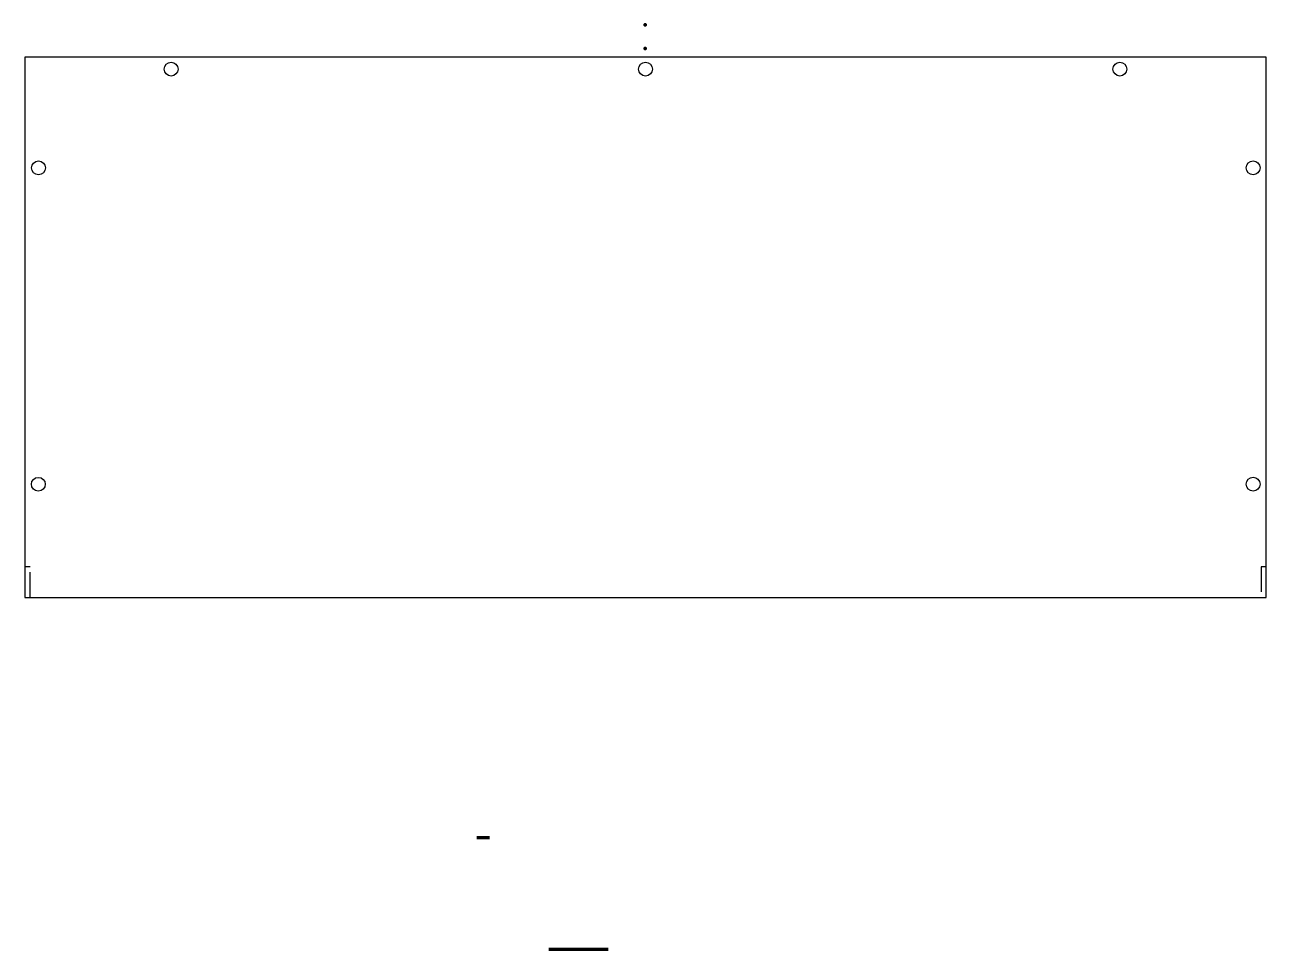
# Model space of a CAD drawing. Header units: millimetres. Extents: x 83 to 397, y 123 to 357.
import ezdxf

# ---------------------------------------------------------------- set-up
doc = ezdxf.new("R2010")
doc.units = ezdxf.units.MM
doc.linetypes.add('HIDDEN', pattern=[9.525, 6.35, -3.175])
doc.layers.get('0').update_dxf_attribs({"color": 253, "lineweight": 70, "true_color": 0x8faf8f})
doc.layers.add('Hidden', color=178, linetype='Continuous', lineweight=70, true_color=0x050548)

msp = doc.modelspace()

# ---------------------------------------------------------------- linework, layer by layer
at = {"color": 178, "lineweight": -3, "true_color": 0x050548}
for p, q in [((396.96, 348.92), (82.96, 348.92)), ((82.96, 348.92), (82.96, 212.29)), ((396.96, 212.29), (396.96, 348.92)), ((82.96, 212.29), (396.96, 212.29))]:
    msp.add_line(p, q, dxfattribs=at)
for p, q in [((197.28, 151.52), (200.53, 151.52)), ((215.54, 123.31), (218.51, 123.31)), ((218.55, 123.31), (230.51, 123.31))]:
    msp.add_line(p, q)
for centre in [(119.96, 345.92), (239.96, 345.92), (359.96, 345.92), (86.42, 320.93), (393.65, 320.95), (86.37, 240.91), (393.65, 240.92)]:
    msp.add_circle(centre, 1.75, dxfattribs=at)
for p in [(239.86, 357.12), (239.86, 351.12)]:
    msp.add_point(p)
at = {"layer": 'Hidden', "linetype": 'HIDDEN', "lineweight": -3}
for p, q in [((84.27, 220.05), (82.96, 220.05)), ((84.27, 212.29), (84.27, 220.05)), ((396.96, 220.05), (395.73, 220.05)), ((395.73, 220.05), (395.73, 212.29))]:
    msp.add_line(p, q, dxfattribs=at)

doc.saveas('drawing.dxf')
